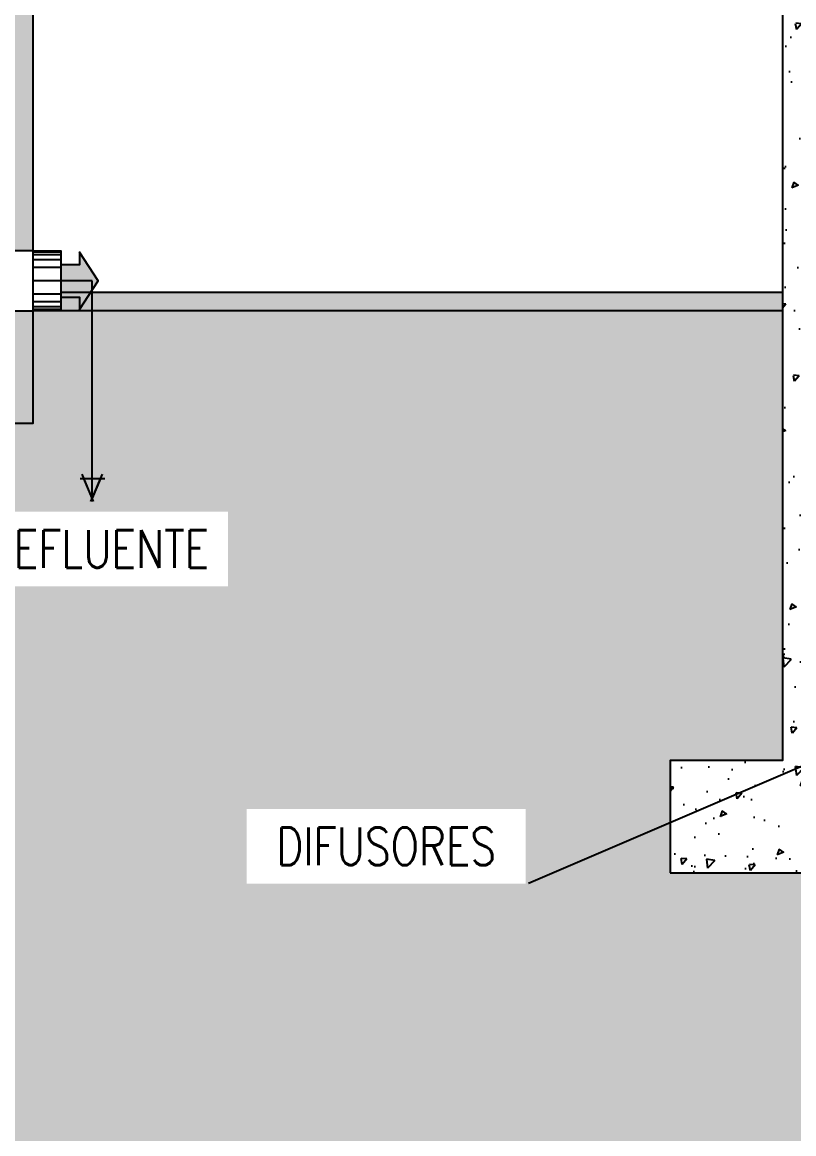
# Model space of a CAD drawing. Header units: millimetres. Extents: x 6561.5 to 6624.8, y 613.4 to 641.4.
# Drawn here: x 6619.648 to 6621.707, y 617.443 to 620.41 of the extents above; entities that cross this region are included whole.
import ezdxf

# ---------------------------------------------------------------- set-up
doc = ezdxf.new("R2010")
doc.units = ezdxf.units.MM
doc.linetypes.add('DASHED', pattern=[0.75, 0.5, -0.25])
for name, color, linetype in [('01-HATCH', 8, 'Continuous'), ('EB-Textos', 7, 'Continuous'), ('HATCH', 7, 'Continuous'), ('HATCH AMBIENTE', 70, 'Continuous'), ('INSTALACION HIDROSANITARIA', 2, 'Continuous')]:
    doc.layers.add(name, color=color, linetype=linetype)
doc.layers.add('01-Textos', color=4, linetype='Continuous', lineweight=25)
doc.styles.add('EB-Textos', font='swissc.ttf')
doc.styles.add('Tex40', font='romans.shx', dxfattribs={"width": 0.8, "height": 0.08})
doc.dimstyles.new('1_40', dxfattribs={"dimtxt": 0.08, "dimasz": 0.06, "dimexe": 0.06, "dimexo": 0, "dimgap": 0.025, "dimtad": 1, "dimzin": 1, "dimdsep": 46, "dimtxsty": 'Tex40', "dimblk": 'ARCHTICK', "dimcen": 0, "dimdle": 0.04, "dimclrd": 6, "dimclre": 6, "dimclrt": 4, "dimadec": 0, "dimazin": 0, "dimtfac": 1, "dimtix": 1, "dimtmove": 1, "dimatfit": 3, "dimfxl": 1, "dimtfill": 1, "dimtolj": 1, "dimtzin": 0, "dimlwd": -1, "dimlwe": -1, "dimarcsym": 0})
doc.dimstyles.new('ESC.1-30', dxfattribs={"dimtxt": 0.048, "dimasz": 0.03, "dimexe": 0.0425, "dimexo": 0.0285, "dimgap": 0.0175, "dimtad": 1, "dimzin": 1, "dimdsep": 46, "dimtxsty": 'EB-Textos', "dimblk": 'indicador2', "dimcen": 2.5, "dimclrd": 114, "dimclre": 114, "dimclrt": 256, "dimadec": 0, "dimazin": 0, "dimtfac": 1, "dimtmove": 0, "dimatfit": 1, "dimldrblk": 'indicador2', "dimfxl": 1, "dimarcsym": 0})
pattern_1 = [(273.0127875, (-0.05029, 0.30892), (0.17960512221, -3.053287081176), [0.034172144, -3.383048364]), (229.969741, (-0.048493, 0.274796), (1.97565633555, 2.334866600857), [0.058640472, -5.805404889]), (177.5104471, (-0.08621, 0.229895), (3.771707570918, -0.179605120973), [0.041348152, -4.093472279]), (312.273689, (-0.111355, 0.114947), (-3.412497325611, 3.771707571206), [0.053400452, -5.286643743]), (337.83365418, (-0.075434, 0.075434), (-3.053287081207, 1.257235856843), [0.05236337, -5.183980775]), (42.273689, (-0.026941, 0.055678), (-3.771707571206, -3.412497325611), [0.053400452, -5.286643743]), (82.69424047, (0.012572, 0.091599), (-0.538815367026, -4.130917815723), [0.070619366, -6.991311531]), (117.25532837, (0.021553, 0.161645), (-2.694076835875, 5.20854855045), [0.066671952, -6.60052566]), (166.42956562, (-0.00898, 0.220914), (-3.771707570927, 0.898025611778), [0.0535813, -5.30455457]), (220.2363583, (-0.061066, 0.233487), (2.15526146934, 1.796051223875), [0.061171328, -2.997393695]), (267.3974378, (-0.107763, 0.1939735), (-0.179605122277, -4.130917815698), [0.079107792, -7.831677251]), (183.81407483, (0.06825, 0.29096), (-2.33486659149, -0.17960512226), [0.027000454, -2.673056582]), (216.4692344, (0.041309, 0.289164), (2.694076835976, 1.975656347106), [0.051368198, -5.0854639]), (270, (0, 0.25863), (0.1796051224, -0.1796051224), [0.035920934, -0.323289311]), (248.1985905, (-0.034125, 0.26761), (0.53881536735, 1.25723585691), [0.019344132, -1.915062237]), (336.8014095, (-0.04131, 0.24965), (-0.7184204897, 0.3592102448), [0.027356562, -1.340475299]), (75.9637565, (-0.016164, 0.238875), (0.17960512245, 0.8980256121), [0.044431966, -1.436629815]), (206.5650512, (-0.00539, 0.28198), (0.5388153673, 0.17960512245), [0.032128714, -0.771089812]), (61.38954033, (-0.14548, 0.14548), (1.25723585695, 2.334866591478), [0.0450088, -4.455882667]), (115.34617594, (-0.123928, 0.184993), (1.25723585686, -2.694076836363), [0.037759894, -3.738221568]), (338.1985905, (-0.04131, 0.3179), (-1.25723585691, 0.53881536735), [0.03868801, -1.895718359]), (28.61045967, (-0.005388, 0.303533), (-2.33486659139, -1.257235857113), [0.0450088, -4.455882667]), (24.4439548, (-0.034125, 0.034125), (-1.25723585695, -0.53881536726), [0.04340352, -2.126773431]), (339.7751406, (0.005388, 0.052085), (-2.873681959325, 1.077630732973), [0.036367212, -3.600359338]), (111.8014095, (0.140092, 0.140092), (-0.53881536734, 1.25723585692), [0.03868801, -1.895718359]), (62.35402464, (0.125724, 0.176013), (-1.616446101595, -3.053287081268), [0.042578274, -4.215237598]), (114.4439548, (0.052085, 0.052085), (0.53881536726, -1.25723585695), [0.02170176, -2.148475191]), (146.3099325, (0.129316, 0.129316), (-0.8980256121, 0.53881536726), [0.01295146, -1.282199496]), (210.9637565, (0.11854, 0.1365), (0.7184204897, 0.35921024484), [0.05236337, -0.994905459]), (231.00900596, (0.073638, 0.109559), (1.61644610169, 1.97565634672), [0.0485267, -4.804136486]), (348.6900675, (0, 0.22271), (-0.5388153673, 0.1796051224), [0.036632388, -0.879177636]), (38.15722659, (0.035921, 0.215526), (3.412497325865, 2.6940768365), [0.063955676, -6.3316009065]), (105.9453959, (0.08621, 0.25504), (0.53881536723, -1.97565634664), [0.026150824, -2.588939232]), (135, (0.07903, 0.28018), (-0.359210245, 0), [0.01524, -0.23876]), (165.25643716, (0.064658, 0.111355), (1.9756563466, -0.5388153674), [0.035286696, -3.493394077]), (93.0127875, (0.030533, 0.120335), (-0.1796051222, 3.053287081177), [0.068344288, -3.34887622]), (45, (0.02694, 0.18859), (0, 0.359210245), [0.06604, -0.18796]), (10.3048465, (0.073638, 0.235283), (3.05328708087, 0.538815368916), [0.040160956, -3.975931672]), (299.0546041, (0.11315, 0.242467), (0.53881536728, -0.8980256121), [0.036982908, -1.812165004]), (252.64597536, (0.131112, 0.210138), (-1.616446102156, -5.208548550107), [0.06021451, -5.961246442]), (220.42607874, (0.113151, 0.152664), (-2.5144717139, -2.155261469057), [0.063702946, -6.306584646])]
pattern_2 = [(230.000002, (6062.88013, 443.35418), (-0.18218467, 0.01593908), [0.01905, -0.20955]), (175.000002, (6062.88013, 443.35418), (0.03524343, -0.191056844), [0.01524, -0.167640584]), (280.451447, (6062.86495, 443.3555), (-0.14694124, -0.17511776), [0.01619001, -0.178090245]), (226.184202, (6062.88013, 443.30338), (-0.27107904, 0.04204232), [0.028575, -0.314325]), (276.63556, (6062.85754, 443.30688), (-0.23740412, -0.24742613), [0.02428502, -0.26713561]), (171.184154, (6062.88013, 443.30338), (-0.23740412, -0.24742613), [0.02285997, -0.25145973]), (201.000002, (6062.85473, 443.31608), (-0.151614395, 0.102265192), [0.01905, -0.20955]), (146.000002, (6062.85473, 443.31608), (-0.06180202, -0.18418797), [0.01524, -0.16764]), (251.451447, (6062.8421, 443.3246), (-0.213416416, -0.08192278), [0.01619001, -0.17808994]), (217.500002, (6062.88013, 443.354176), (-0.0030886, -0.084555039), [0, -0.165608, 0, -0.17018, 0, -0.168275]), (187.500002, (6062.88013, 443.35418), (-0.066819658, -0.100180578), [0, -0.097028, 0, -0.161798, 0, -0.064135]), (147.500002, (6062.93677, 443.354176), (-0.1355905954, 0.0057287385), [0, -0.0635, 0, -0.19812, 0, -0.26289]), (137.500002, (6062.96217, 443.35418), (-0.14812918, -0.025426497), [0, -0.08255, 0, -0.131572, 0, -0.18669])]
pattern_3 = [(0, (6494.25643, 634.098306), (0, 0.07), [0.0035, -0.0105, 0.0035, -0.0525]), (0, (6494.27393, 634.105306), (0, 0.07), [0.0035, -0.0665]), (0, (6494.23893, 634.112306), (0, 0.07), [0.007, -0.063]), (0, (6494.22143, 634.115806), (0, 0.07), [0.0105, -0.0595]), (0, (6494.25643, 634.119306), (0, 0.07), [0.007, -0.007, 0.0105, -0.0455]), (0, (6494.25293, 634.129806), (0, 0.07), [0.0105, -0.0595]), (0, (6494.23543, 634.133306), (0, 0.07), [0.0105, -0.0245, 0.0105, -0.0245]), (0, (6494.22143, 634.143806), (0, 0.07), [0.0105, -0.0035, 0.0035, -0.0525]), (0, (6494.26693, 634.150806), (0, 0.07), [0.0035, -0.0665]), (0, (6494.25293, 634.157806), (0, 0.07), [0.007, -0.063]), (90, (6494.20743, 634.161306), (-0.07, 4e-18), [0.007, -0.063]), (90, (6494.21443, 634.112306), (-0.07, 4e-18), [0.0035, -0.007, 0.0105, -0.049]), (90, (6494.23193, 634.119306), (-0.07, 4e-18), [0.014, -0.0035, 0.0035, -0.049]), (90, (6494.24243, 634.136806), (-0.07, 4e-18), [0.0105, -0.0595]), (90, (6494.24593, 634.105306), (-0.07, 4e-18), [0.007, -0.063]), (90, (6494.24943, 634.161306), (-0.07, 4e-18), [0.007, -0.063]), (90, (6494.25293, 634.119306), (-0.07, 4e-18), [0.007, -0.035, 0.0035, -0.0245]), (90, (6494.26343, 634.154306), (-0.07, 4e-18), [0.0035, -0.0035, 0.0035, -0.0595]), (90, (6494.26693, 634.122806), (-0.07, 4e-18), [0.007, -0.0105, 0.007, -0.0455]), (90, (6494.27043, 634.105306), (-0.07, 4e-18), [0.007, -0.063]), (45, (6494.21093, 634.105306), (0, 0.07), [0.00989947, -0.019798989, 0.01484924, -0.05444725]), (45, (6494.20743, 634.105306), (0, 0.07), [0.009899495, -0.089095454]), (45, (6494.24593, 634.112306), (0, 0.07), [0.009899495, -0.089095454]), (45, (6494.23893, 634.147306), (0, 0.07), [0.009899495, -0.089095454]), (45, (6494.27043, 634.112306), (0, 0.07), [0.009899495, -0.089095454]), (45, (6494.21093, 634.119306), (0, 0.07), [0.004949747, -0.0940452]), (45, (6494.21793, 634.140306), (0, 0.07), [0.004949747, -0.0940452]), (45, (6494.22493, 634.115806), (0, 0.07), [0.004949747, -0.0940452]), (45, (6494.23193, 634.140306), (0, 0.07), [0.004949747, -0.0940452]), (45, (6494.25293, 634.126306), (0, 0.07), [0.004949747, -0.0940452]), (45, (6494.25293, 634.164806), (0, 0.07), [0.004949747, -0.0940452]), (45, (6494.25993, 634.157806), (0, 0.07), [0.004949747, -0.0940452]), (45, (6494.26343, 634.119306), (0, 0.07), [0.004949747, -0.0940452]), (45, (6494.26693, 634.101806), (0, 0.07), [0.004949747, -0.0940452]), (45, (6494.26693, 634.129806), (0, 0.07), [0.004949747, -0.0940452]), (45, (6494.26693, 634.164806), (0, 0.07), [0.004949747, -0.0940452]), (45, (6494.27043, 634.150806), (0, 0.07), [0.004949747, -0.0940452]), (135, (6494.25643, 634.157806), (-0.07, 8e-18), [0.004949747, -0.0940452]), (135, (6494.26343, 634.164806), (-0.07, 8e-18), [0.004949747, -0.0940452]), (135, (6494.26693, 634.150806), (-0.07, 8e-18), [0.004949747, -0.0940452]), (135, (6494.27743, 634.164806), (-0.07, 8e-18), [0.004949747, -0.0940452]), (135, (6494.24243, 634.140306), (-0.07, 8e-18), [0.004949747, -0.0940452]), (135, (6494.23543, 634.133306), (-0.07, 8e-18), [0.004949747, -0.0940452]), (135, (6494.21443, 634.115806), (-0.07, 8e-18), [0.004949747, -0.0940452]), (135, (6494.22143, 634.115806), (-0.07, 8e-18), [0.004949747, -0.0940452]), (135, (6494.22843, 634.140306), (-0.07, 8e-18), [0.004949747, -0.0940452]), (135, (6494.21443, 634.129806), (-0.07, 8e-18), [0.004949747, -0.0940452]), (135, (6494.25643, 634.119306), (-0.07, 8e-18), [0.004949747, -0.0940452]), (135, (6494.26693, 634.126306), (-0.07, 8e-18), [0.004949747, -0.0940452]), (135, (6494.27043, 634.112306), (-0.07, 8e-18), [0.004949747, -0.0940452]), (135, (6494.27043, 634.119306), (-0.07, 8e-18), [0.004949747, -0.0940452]), (135, (6494.27393, 634.105306), (-0.07, 8e-18), [0.004949747, -0.0940452]), (135, (6494.21793, 634.147306), (-0.07, 8e-18), [0.009899495, -0.089095454]), (135, (6494.25293, 634.126306), (-0.07, 8e-18), [0.009899495, -0.089095454]), (135, (6494.24943, 634.101806), (-0.07, 8e-18), [0.024748737, -0.074246212]), (26.56505, (6494.20743, 634.133306), (0.07, 3e-11), [0.007826, -0.14869876]), (26.56505, (6494.21793, 634.112306), (0.07, 3e-11), [0.007826, -0.14869876]), (26.56505, (6494.23193, 634.143806), (0.07, 3e-11), [0.007826, -0.14869876]), (26.56505, (6494.25993, 634.098306), (0.07, 3e-11), [0.007826, -0.14869876]), (26.56505, (6494.24943, 634.115806), (0.07, 3e-11), [0.007826, -0.14869876]), (26.56505, (6494.25643, 634.129806), (0.07, 3e-11), [0.007826, -0.14869876]), (26.56505, (6494.24593, 634.154306), (0.07, 3e-11), [0.007826, -0.14869876]), (26.56505, (6494.27043, 634.150806), (0.07, 3e-11), [0.007826, -0.14869876]), (63.43495, (6494.21443, 634.133306), (3e-11, 0.07), [0.007826, -0.14869876]), (63.43495, (6494.21443, 634.136806), (3e-11, 0.07), [0.007826, -0.14869876]), (63.43495, (6494.24243, 634.147306), (3e-11, 0.07), [0.015652, -0.14087276]), (63.43495, (6494.26693, 634.143806), (3e-11, 0.07), [0.007826, -0.14869876]), (63.43495, (6494.26343, 634.133306), (3e-11, 0.07), [0.007826, -0.14869876]), (63.43495, (6494.22843, 634.119306), (3e-11, 0.07), [0.007826, -0.14869876]), (63.43495, (6494.26343, 634.157806), (3e-11, 0.07), [0.007826, -0.14869876]), (63.43495, (6494.27393, 634.154306), (3e-11, 0.07), [0.007826, -0.14869876]), (116.56505, (6494.21093, 634.154306), (-3e-11, 0.07), [0.007826, -0.14869876]), (116.56505, (6494.24943, 634.098306), (-3e-11, 0.07), [0.007826, -0.14869876]), (116.56505, (6494.21793, 634.143806), (-3e-11, 0.07), [0.007826, -0.14869876]), (116.56505, (6494.27043, 634.136806), (-3e-11, 0.07), [0.007826, -0.14869876]), (116.56505, (6494.24593, 634.133306), (-3e-11, 0.07), [0.007826, -0.14869876]), (116.56505, (6494.26693, 634.147306), (-3e-11, 0.07), [0.007826, -0.14869876]), (116.56505, (6494.23193, 634.133306), (-3e-11, 0.07), [0.007826, -0.14869876]), (116.56505, (6494.21793, 634.119306), (-3e-11, 0.07), [0.007826, -0.14869876]), (153.43495, (6494.21443, 634.150806), (-0.07, 3e-11), [0.007826, -0.14869876]), (153.43495, (6494.23893, 634.112306), (-0.07, 3e-11), [0.007826, -0.14869876]), (153.43495, (6494.22493, 634.143806), (-0.07, 3e-11), [0.007826, -0.14869876]), (153.43495, (6494.26693, 634.115806), (-0.07, 3e-11), [0.007826, -0.14869876]), (153.43495, (6494.25643, 634.098306), (-0.07, 3e-11), [0.007826, -0.14869876]), (153.43495, (6494.26343, 634.154306), (-0.07, 3e-11), [0.007826, -0.14869876]), (153.43495, (6494.25293, 634.129806), (-0.07, 3e-11), [0.007826, -0.14869876]), (153.43495, (6494.21443, 634.150806), (-0.07, 3e-11), [0.007826, -0.14869876]), (153.43495, (6494.27743, 634.133306), (-0.07, 3e-11), [0.007826, -0.14869876]), (243.43495, (6494.21093, 634.105306), (-3e-11, -0.07), [0.007826, -0.14869876])]

# ---------------------------------------------------------------- blocks, each defined once
blk = doc.blocks.new('indicador2')
h = blk.add_hatch(color=114)
h.paths.add_polyline_path([(0, 0), (-0.873, 0), (-0.873, -0.369)])
h.paths.add_polyline_path([(0, 0), (-0.873, 0.369), (-0.873, 0)])
at = {"color": 114}
for p, q in [((-0.873, -0.53), (-0.873, 0.56)), ((0.148, -0.063), (-1.065, 0.45)), ((0.148, 0.063), (-1.065, -0.45)), ((-0.579, 0), (-1.006, 0))]:
    blk.add_line(p, q, dxfattribs=at)
blk.add_lwpolyline([(-0.873, 0.369), (0, 0), (-0.873, -0.369)], close=True, dxfattribs=at)
blk = doc.blocks.new('_ArchTick')
at = {"color": 0, "linetype": 'ByBlock', "const_width": 0.15}
blk.add_lwpolyline([(-0.5, -0.5), (0.5, 0.5)], dxfattribs=at)
blk = doc.blocks.new('DIRECCION DEL PROCESO')
at = {"layer": 'HATCH', "lineweight": 0}
blk.add_hatch(color=132, dxfattribs=at).paths.add_polyline_path([(0.163, 0.1422), (0.163, 0.2516), (0, 0), (0.163, -0.2516), (0.163, -0.1422), (0.3261, -0.1422), (0.3261, 0.1422)])
at = {"layer": 'INSTALACION HIDROSANITARIA', "color": 2}
blk.add_lwpolyline([(0.3261, 0.1422), (0.163, 0.1422), (0.163, 0.2516), (0, 0), (0.163, -0.2516), (0.163, -0.1422), (0.3261, -0.1422)], close=True, dxfattribs=at)

msp = doc.modelspace()

# ---------------------------------------------------------------- hatches: boundary and pattern name
at = {"layer": '01-HATCH'}
h = msp.add_hatch(dxfattribs=at)
h.set_pattern_fill('AR-CONC', color=256, scale=0.001, angle=180)
h.set_pattern_definition(pattern_2)
edge = h.paths.add_edge_path()
edge.add_line((6609.9768, 618.1395), (6616.9268, 618.1392))
edge.add_line((6616.9268, 618.1392), (6616.9267, 619.3395))
edge.add_line((6616.9267, 619.3395), (6619.6768, 619.3395))
edge.add_line((6619.6768, 619.3395), (6619.6768, 620.9395))
edge.add_line((6619.6768, 620.9395), (6619.4268, 620.9395))
edge.add_line((6619.4268, 620.9395), (6619.4268, 619.6396))
edge.add_line((6619.4268, 619.6396), (6619.0267, 619.6396))
edge.add_line((6619.0267, 619.6396), (6619.0268, 620.9395))
edge.add_line((6619.0268, 620.9395), (6618.9268, 620.9395))
edge.add_line((6618.9268, 620.9395), (6618.9268, 619.6396))
edge.add_line((6618.9268, 619.6396), (6618.1761, 619.6396))
edge.add_line((6618.1761, 619.6396), (6618.1768, 620.9395))
edge.add_line((6618.1768, 620.9395), (6617.9268, 620.9395))
edge.add_line((6617.9268, 620.9395), (6617.9268, 619.6396))
edge.add_line((6617.9268, 619.6396), (6617.6602, 619.6396))
edge.add_line((6617.6602, 619.6396), (6617.6602, 620.7396))
edge.add_line((6617.6602, 620.7396), (6617.5602, 620.7396))
edge.add_line((6617.5602, 620.7396), (6617.5602, 619.6396))
edge.add_line((6617.5602, 619.6396), (6617.2935, 619.6396))
edge.add_line((6617.2935, 619.6396), (6617.2935, 620.7396))
edge.add_line((6617.2935, 620.7396), (6617.1935, 620.7396))
edge.add_line((6617.1935, 620.7396), (6617.1935, 619.6396))
edge.add_line((6617.1935, 619.6396), (6616.9268, 619.6395))
edge.add_line((6616.9268, 619.6395), (6616.9267, 620.9395))
edge.add_line((6616.9267, 620.9395), (6616.6766, 620.9397))
edge.add_line((6616.6766, 620.9397), (6616.6768, 619.8395))
edge.add_line((6616.6768, 619.8395), (6616.4518, 618.4391))
edge.add_line((6616.4518, 618.4391), (6616.0018, 618.4395))
edge.add_line((6616.0018, 618.4395), (6615.7768, 619.8392))
edge.add_line((6615.7768, 619.8392), (6615.7767, 620.9397))
edge.add_line((6615.7767, 620.9397), (6615.5268, 620.9397))
edge.add_line((6615.5268, 620.9397), (6615.5266, 618.4395))
edge.add_line((6615.5266, 618.4395), (6611.5268, 618.4395))
edge.add_line((6611.5268, 618.4395), (6611.5268, 620.9395))
edge.add_line((6611.5268, 620.9395), (6611.2768, 620.9395))
edge.add_line((6611.2768, 620.9395), (6611.2766, 619.8395))
edge.add_line((6611.2766, 619.8395), (6611.1263, 618.4395))
edge.add_line((6611.1263, 618.4395), (6610.6768, 618.4395))
edge.add_line((6610.6768, 618.4395), (6610.5268, 619.8391))
edge.add_line((6610.5268, 619.8391), (6610.5268, 620.9395))
edge.add_line((6610.5268, 620.9395), (6610.2768, 620.9395))
edge.add_line((6610.2768, 620.9395), (6610.2768, 620.4396))
edge.add_line((6610.2768, 620.4396), (6609.5268, 620.4396))
edge.add_line((6609.5268, 620.4396), (6609.5268, 620.9395))
edge.add_line((6609.5268, 620.9395), (6609.2768, 620.9395))
edge.add_line((6609.2768, 620.9395), (6609.2768, 620.1396))
edge.add_line((6609.2768, 620.1396), (6610.2768, 620.1396))
edge.add_line((6610.2768, 620.1396), (6610.2768, 618.4395))
edge.add_line((6610.2768, 618.4395), (6609.9768, 618.4395))
edge.add_line((6609.9768, 618.4395), (6609.9768, 618.1395))
h = msp.add_hatch(dxfattribs=at)
h.set_pattern_fill('AR-CONC', color=256, scale=0.001, angle=180)
h.set_pattern_definition(pattern_2)
h.paths.add_polyline_path([(6621.3768, 618.1395), (6623.7268, 618.1395), (6623.7268, 618.4395), (6623.4268, 618.4395), (6623.4268, 620.9395), (6623.1769, 620.9395), (6623.1768, 618.4395), (6621.9268, 618.4395), (6621.9268, 620.9395), (6621.6768, 620.9395), (6621.6767, 618.4396), (6621.3768, 618.4395)])
h = msp.add_hatch(dxfattribs=at)
h.set_pattern_fill('GRAVEL', color=256, scale=0.01, angle=45)
h.set_pattern_definition(pattern_1)
h.paths.add_polyline_path([(6602.038, 619.6895), (6601.6867, 619.6895), (6601.5438, 614.0497), (6624.6726, 614.0497), (6624.8155, 619.6395), (6623.4269, 619.6396), (6623.4268, 618.4395), (6623.7268, 618.4395), (6623.7268, 618.1395), (6609.9768, 618.1394), (6609.9768, 618.4395), (6610.2768, 618.4395), (6610.2768, 619.6395), (6608.7701, 619.6395), (6608.7701, 618.7895), (6607.7201, 618.7895), (6607.7201, 614.8895), (6608.0201, 614.8895), (6608.0201, 614.5895), (6605.7201, 614.5895), (6605.7201, 614.8895), (6606.0201, 614.8895), (6606.0201, 615.8925), (6605.1201, 615.8925), (6605.1201, 619.6895), (6602.938, 619.6895), (6603.138, 619.6895), (6601.838, 619.6895)])
h = msp.add_hatch(dxfattribs=at)
h.set_pattern_fill('STONES', color=256, scale=0.07, pattern_type=2)
h.set_pattern_definition(pattern_3)
h.paths.add_polyline_path([(6619.7508, 619.6396), (6619.7508, 619.6887), (6621.6768, 619.6895), (6621.6768, 619.6395)])
h = msp.add_hatch(dxfattribs=at)
h.set_pattern_fill('STONES', color=256, scale=0.07, pattern_type=2)
h.set_pattern_definition(pattern_3)
h.paths.add_polyline_path([(6619.7508, 619.6396), (6619.7508, 619.6887), (6621.6768, 619.6895), (6621.6768, 619.6395)])

# ---------------------------------------------------------------- linework, layer by layer
for points in [[(6616.9267, 619.3395), (6619.6768, 619.3395), (6619.6768, 620.9395), (6619.4268, 620.9395)], [(6621.3768, 618.1395), (6623.7268, 618.1395), (6623.7268, 618.4395), (6623.4268, 618.4395), (6623.4268, 620.9395), (6623.1769, 620.9395), (6623.1768, 618.4395), (6621.9268, 618.4395), (6621.9268, 620.9395), (6621.6768, 620.9395), (6621.6767, 618.4396), (6621.3768, 618.4395), (6621.3768, 618.1395)]]:
    msp.add_lwpolyline(points)
msp.add_lwpolyline([(6619.7508, 619.6896), (6621.6768, 619.6895), (6621.6768, 619.6395), (6619.7508, 619.6396)], dxfattribs=at)
msp.add_lwpolyline([(6619.7508, 619.6896), (6621.6768, 619.6895), (6621.6768, 619.6395), (6619.7508, 619.6396)], dxfattribs=at)

# ---------------------------------------------------------------- block references
at = {"layer": 'HATCH AMBIENTE', "color": 253, "xscale": 0.3035172526489677, "yscale": 0.3035172526489677, "zscale": 0.3035172526489677, "rotation": 180}
msp.add_blockref('DIRECCION DEL PROCESO', (6619.8502, 619.7196), dxfattribs=at)

# ---------------------------------------------------------------- leaders
at = {"layer": 'EB-Textos'}
msp.add_leader([(6619.8347, 619.1399), (6619.8347, 619.7196), (6619.7508, 619.7196)], dimstyle='ESC.1-30', override={"dimasz": 0.06}, dxfattribs=at)

# ---------------------------------------------------------------- next in the draw order: wipeouts: each hides what was drawn before it
msp.add_wipeout([(6619.6768, 619.6396), (6619.6768, 619.7996), (6619.4268, 619.7996), (6619.4268, 619.6396)])

# ---------------------------------------------------------------- next in the draw order: hatches: boundary and pattern name
at = {"layer": '01-HATCH'}
h = msp.add_hatch(dxfattribs=at)
h.set_pattern_fill('GRAVEL', color=256, scale=0.01, angle=45)
h.set_pattern_definition(pattern_1)
edge = h.paths.add_edge_path()
edge.add_line((6616.9268, 618.1396), (6621.3768, 618.1395))
edge.add_line((6621.3768, 618.1395), (6621.3768, 618.4395))
edge.add_line((6621.3768, 618.4395), (6621.6767, 618.4395))
edge.add_line((6621.6767, 618.4395), (6621.6768, 619.6395))
edge.add_line((6621.6768, 619.6395), (6619.6768, 619.6395))
edge.add_line((6619.6768, 619.6395), (6619.6768, 619.3395))
edge.add_line((6619.6768, 619.3395), (6616.9267, 619.3395))
edge.add_line((6616.9267, 619.3395), (6616.9268, 618.1392))

# ---------------------------------------------------------------- next in the draw order: linework, layer by layer
at = {"linetype": 'DASHED', "ltscale": 0.06}
msp.add_lwpolyline([(6619.4268, 619.6396), (6619.6768, 619.6396), (6619.6768, 619.7996), (6619.4268, 619.7996)], close=True, dxfattribs=at)
at = {"lineweight": 25}
msp.add_lwpolyline([(6619.7508, 619.6396), (6619.6768, 619.6396), (6619.6768, 619.7996), (6619.7508, 619.7996)], close=True, dxfattribs=at)
at = {"color": 8}
for points in [[(6619.7508, 619.7958), (6619.6768, 619.7958)], [(6619.7508, 619.7958), (6619.6768, 619.7958)], [(6619.7508, 619.7887), (6619.6768, 619.7887)], [(6619.7508, 619.7887), (6619.6768, 619.7887)], [(6619.7508, 619.7755), (6619.6768, 619.7755)], [(6619.7508, 619.7755), (6619.6768, 619.7755)], [(6619.7508, 619.7553), (6619.6768, 619.7553)], [(6619.7508, 619.7553), (6619.6768, 619.7553)], [(6619.7508, 619.7196), (6619.6768, 619.7196)], [(6619.7508, 619.6839), (6619.6768, 619.6839)], [(6619.7508, 619.6637), (6619.6768, 619.6637)], [(6619.7508, 619.6504), (6619.6768, 619.6504)], [(6619.7508, 619.6434), (6619.6768, 619.6434)]]:
    msp.add_lwpolyline(points, dxfattribs=at)

# ---------------------------------------------------------------- next in the draw order: texts
at = {"layer": '01-Textos', "color": 7, "char_height": 0.1, "attachment_point": 3, "style": 'Tex40', "bg_fill": 3, "box_fill_scale": 1.5, "bg_fill_color": 256, "bg_fill_transparency": 0}
for s, insert, width in [('EFLUENTE', (6620.1467, 619.054), 0.579136), ('\\pxqc;DIFUSORES', (6620.9413, 618.2603), 0.644808)]:
    msp.add_mtext(s, dxfattribs=dict(at, insert=insert, width=width))

# ---------------------------------------------------------------- next in the draw order: leaders
msp.add_leader([(6622.1179, 618.5907), (6620.9988, 618.1108)], dimstyle='1_40', override={"dimtad": 0, "dimldrblk": 'Dot'})

doc.saveas('drawing.dxf')
